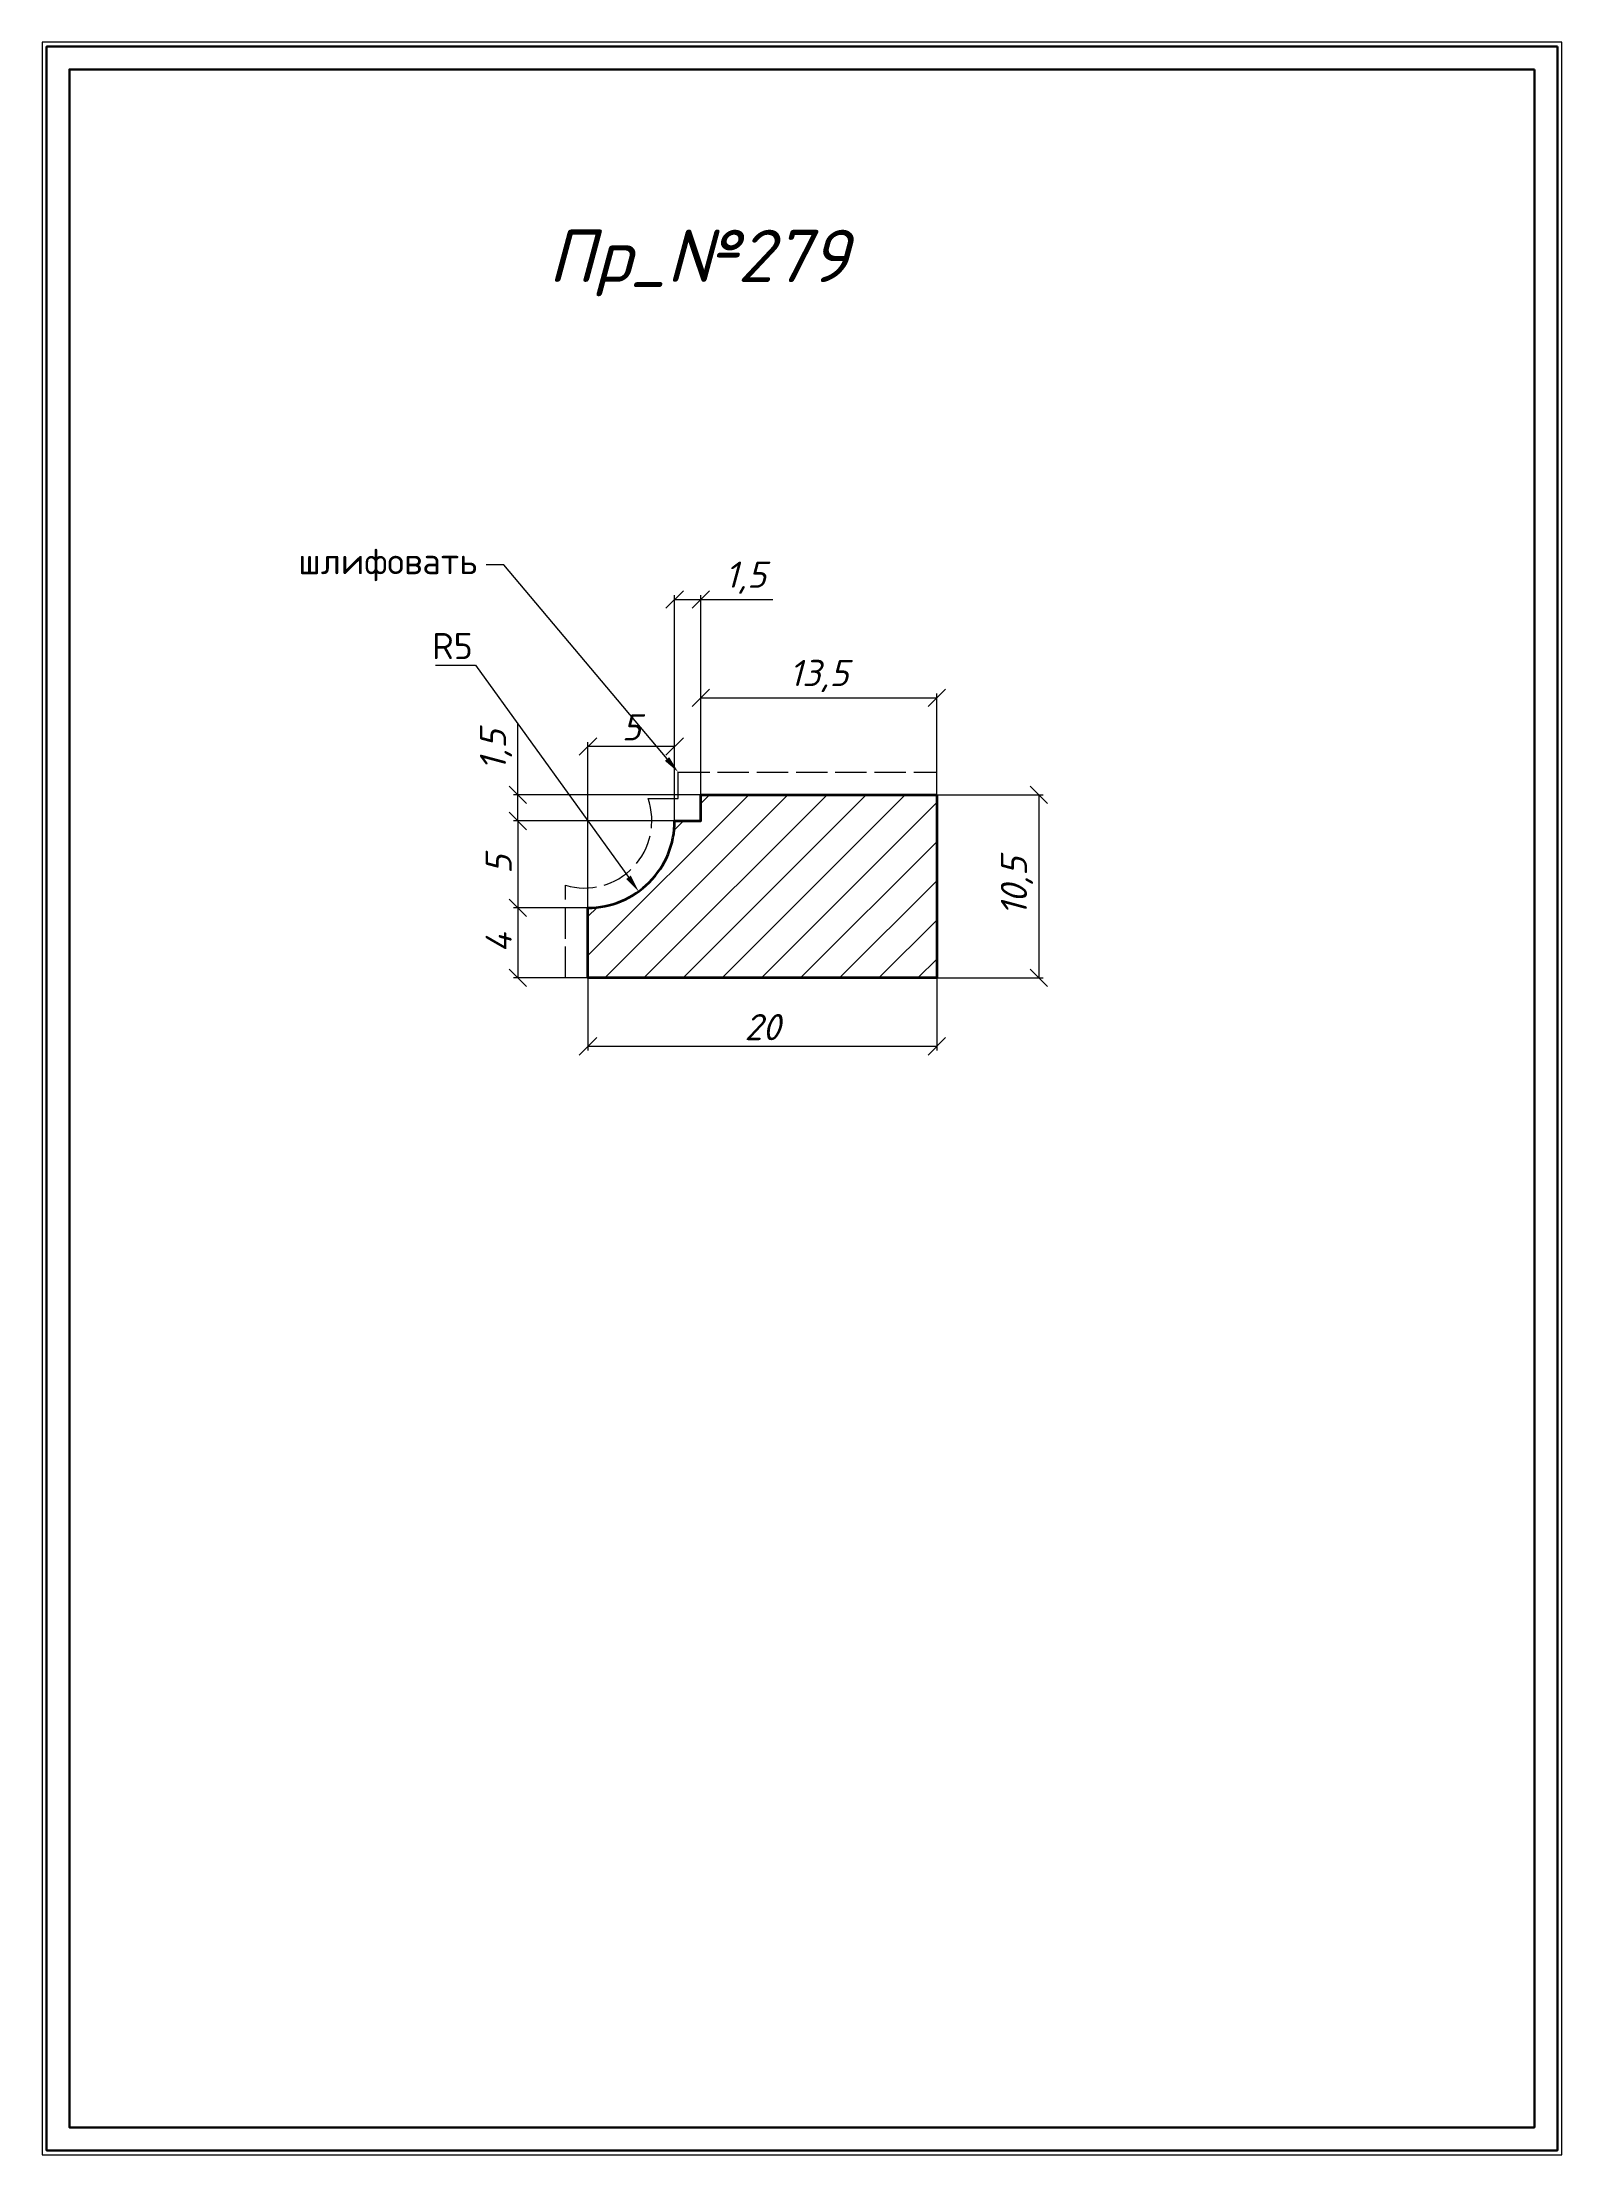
# Model space of a CAD drawing. Header units: millimetres. Extents: x 867 to 954, y -4179 to -4058.
import ezdxf
from ezdxf import colors
from ezdxf.entities.mleader import LeaderData, LeaderLine
from ezdxf.math import Vec2, Vec3

# ---------------------------------------------------------------- set-up
doc = ezdxf.new("R2010")
doc.units = ezdxf.units.MM
doc.linetypes.add('ACAD_ISO02W100', pattern=[15, 12, -3])
doc.layers.get('0').update_dxf_attribs({"lineweight": 13})
for name, color, linetype, lineweight in [('Пр_№279', 1, 'Continuous', 35), ('служебный слой ЛИНИИ ПУНКТИРНЫЕ', 7, 'ACAD_ISO02W100', 13), ('служебный слой НАДПИСИ', 7, 'Continuous', 13), ('служебный слой РАЗМЕРЫ', 7, 'Continuous', 9), ('служебный слой ШТАМП', 7, 'Continuous', 30), ('служебный слой ШТРИХОВКА', 7, 'Continuous', 5)]:
    doc.layers.add(name, color=color, linetype=linetype, lineweight=lineweight)
doc.styles.add('ЕСКД', font='isocpeur.ttf', dxfattribs={"oblique": 15})
doc.styles.add('ЕСКД профили размеры', font='isocpeur.ttf')
doc.styles.add('ЕСКД профили текст', font='isocpeur.ttf')
doc.dimstyles.new('ЕСКД', dxfattribs={"dimtxt": 3.5, "dimasz": 2.5, "dimexe": 0.25, "dimexo": 0, "dimgap": 0.35, "dimtad": 1, "dimdec": 1, "dimzin": 9, "dimtxsty": 'ЕСКД', "dimblk": 'OBLIQUE', "dimcen": 0, "dimclrd": 256, "dimclre": 256, "dimclrt": 256, "dimadec": 1, "dimazin": 0, "dimtfac": 1, "dimtdec": 1, "dimtmove": 0, "dimatfit": 3, "dimldrblk": 'DOTSMALL', "dimfxl": 1, "dimlwd": -1, "dimlwe": -1, "dimarcsym": 0})
doc.dimstyles.new('ЕСКД профили$4', dxfattribs={"dimtxt": 1.5, "dimasz": 1, "dimexe": 0.3, "dimexo": 0, "dimgap": 0.35, "dimtad": 1, "dimtoh": 1, "dimdec": 1, "dimzin": 9, "dimtxsty": 'ЕСКД профили размеры', "dimblk": 'OBLIQUE', "dimcen": 0, "dimse1": 1, "dimclrd": 256, "dimclre": 256, "dimclrt": 256, "dimadec": 1, "dimazin": 0, "dimtfac": 1, "dimtdec": 1, "dimtofl": 0, "dimtmove": 0, "dimatfit": 3, "dimldrblk": 'DOTSMALL', "dimfxl": 1, "dimlwd": -1, "dimlwe": -1, "dimarcsym": 2})

# ---------------------------------------------------------------- blocks, each defined once
blk = doc.blocks.new('_OBLIQUE')
at = {"color": 0, "linetype": 'ByBlock'}
blk.add_line((-0.5, -0.5), (0.5, 0.5), dxfattribs=at)
blk = doc.blocks.new('*D11')
at = {"layer": 'Defpoints', "color": 0, "transparency": 16777216}
for p in [(918.18, -4101.34), (918.18, -4111.84), (924.03, -4111.84)]:
    blk.add_point(p, dxfattribs=at)
at = {"layer": 'служебный слой РАЗМЕРЫ', "transparency": 16777216}
for p, q in [((918.18, -4101.34), (924.28, -4101.34)), ((924.03, -4101.34), (924.03, -4111.84)), ((918.18, -4111.84), (924.28, -4111.84))]:
    blk.add_line(p, q, dxfattribs=at)
for p, rotation in [((924.03, -4101.34), 90), ((924.03, -4111.84), 270)]:
    blk.add_blockref('_OBLIQUE', p, dxfattribs=dict(at, rotation=rotation))
at = {"layer": 'служебный слой РАЗМЕРЫ', "transparency": 16777216, "insert": (922.78, -4106.59), "char_height": 1.5, "attachment_point": 5, "rotation": 90, "style": 'ЕСКД'}
blk.add_mtext('10,5', dxfattribs=at)
blk = doc.blocks.new('_DotSmall')
at = {"color": 0, "linetype": 'ByBlock', "lineweight": -3, "const_width": 0.5}
blk.add_lwpolyline([(-0.0625, 0, 1), (0.0625, 0, 1)], format="xyb", close=True, dxfattribs=at)
blk = doc.blocks.new('*D9')
at = {"layer": 'Defpoints', "color": 0, "transparency": 16777216}
for p in [(918.18, -4095.78), (904.65, -4101.34), (918.18, -4101.34)]:
    blk.add_point(p, dxfattribs=at)
at = {"layer": 'служебный слой РАЗМЕРЫ', "transparency": 16777216}
for p, q in [((904.65, -4101.34), (904.65, -4095.53)), ((904.65, -4095.78), (918.18, -4095.78)), ((918.18, -4101.34), (918.18, -4095.53))]:
    blk.add_line(p, q, dxfattribs=at)
at = {"layer": 'служебный слой РАЗМЕРЫ', "transparency": 16777216, "rotation": 180}
blk.add_blockref('_OBLIQUE', (904.65, -4095.78), dxfattribs=at)
at = {"layer": 'служебный слой РАЗМЕРЫ', "transparency": 16777216}
blk.add_blockref('_OBLIQUE', (918.18, -4095.78), dxfattribs=at)
at = {"layer": 'служебный слой РАЗМЕРЫ', "transparency": 16777216, "insert": (911.42, -4094.53), "char_height": 1.5, "attachment_point": 5, "style": 'ЕСКД'}
blk.add_mtext('13,5', dxfattribs=at)
blk = doc.blocks.new('*D8')
at = {"layer": 'Defpoints', "color": 0, "transparency": 16777216}
for p in [(895.27, -4098.81), (898.18, -4102.84)]:
    blk.add_point(p, dxfattribs=at)
at = {"layer": 'служебный слой РАЗМЕРЫ', "transparency": 16777216}
for p, q in [((889.44, -4093.91), (891.74, -4093.91)), ((891.74, -4093.91), (900.5, -4106.07))]:
    blk.add_line(p, q, dxfattribs=at)
blk.add_solid([(900.64, -4105.97), (900.37, -4106.17), (901.09, -4106.88)], dxfattribs=at)
at = {"layer": 'служебный слой РАЗМЕРЫ', "transparency": 16777216, "insert": (890.41, -4092.81), "char_height": 1.5, "attachment_point": 5, "style": 'ЕСКД профили размеры'}
blk.add_mtext('R5', dxfattribs=at)
blk = doc.blocks.new('*D7')
at = {"layer": 'Defpoints', "color": 0, "transparency": 16777216}
for p in [(898.18, -4107.82), (894.16, -4111.84), (898.18, -4111.84)]:
    blk.add_point(p, dxfattribs=at)
at = {"layer": 'служебный слой РАЗМЕРЫ', "transparency": 16777216}
for p, q in [((898.18, -4107.82), (893.91, -4107.82)), ((894.16, -4107.82), (894.16, -4111.84)), ((898.18, -4111.84), (893.91, -4111.84))]:
    blk.add_line(p, q, dxfattribs=at)
for p, rotation in [((894.16, -4107.82), 90), ((894.16, -4111.84), 270)]:
    blk.add_blockref('_OBLIQUE', p, dxfattribs=dict(at, rotation=rotation))
at = {"layer": 'служебный слой РАЗМЕРЫ', "transparency": 16777216, "insert": (893.06, -4109.83), "char_height": 1.5, "attachment_point": 5, "rotation": 90, "style": 'ЕСКД'}
blk.add_mtext('4', dxfattribs=at)
blk = doc.blocks.new('*D6')
at = {"layer": 'Defpoints', "color": 0, "transparency": 16777216}
for p in [(903.15, -4102.84), (894.16, -4107.82), (898.18, -4107.82)]:
    blk.add_point(p, dxfattribs=at)
at = {"layer": 'служебный слой РАЗМЕРЫ', "transparency": 16777216}
for p, q in [((903.15, -4102.84), (893.91, -4102.84)), ((894.16, -4102.84), (894.16, -4107.82)), ((898.18, -4107.82), (893.91, -4107.82))]:
    blk.add_line(p, q, dxfattribs=at)
for p, rotation in [((894.16, -4102.84), 90), ((894.16, -4107.82), 270)]:
    blk.add_blockref('_OBLIQUE', p, dxfattribs=dict(at, rotation=rotation))
at = {"layer": 'служебный слой РАЗМЕРЫ', "transparency": 16777216, "insert": (893.06, -4105.33), "char_height": 1.5, "attachment_point": 5, "rotation": 90, "style": 'ЕСКД'}
blk.add_mtext('5', dxfattribs=at)
blk = doc.blocks.new('*D5')
at = {"layer": 'Defpoints', "color": 0, "transparency": 16777216}
for p in [(894.16, -4101.34), (904.65, -4101.34), (903.15, -4102.84)]:
    blk.add_point(p, dxfattribs=at)
at = {"layer": 'служебный слой РАЗМЕРЫ', "transparency": 16777216}
for p, q in [((894.16, -4101.34), (894.16, -4097.22)), ((904.65, -4101.34), (893.91, -4101.34)), ((894.16, -4102.84), (894.16, -4101.34)), ((903.15, -4102.84), (893.91, -4102.84))]:
    blk.add_line(p, q, dxfattribs=at)
for p, rotation in [((894.16, -4101.34), 90), ((894.16, -4102.84), 270)]:
    blk.add_blockref('_OBLIQUE', p, dxfattribs=dict(at, rotation=rotation))
at = {"layer": 'служебный слой РАЗМЕРЫ', "transparency": 16777216, "insert": (892.91, -4098.78), "char_height": 1.5, "attachment_point": 5, "rotation": 90, "style": 'ЕСКД'}
blk.add_mtext('1,5', dxfattribs=at)
blk = doc.blocks.new('*D4')
at = {"layer": 'Defpoints', "color": 0, "transparency": 16777216}
for p in [(898.18, -4098.57), (903.15, -4102.84), (898.18, -4107.82)]:
    blk.add_point(p, dxfattribs=at)
at = {"layer": 'служебный слой РАЗМЕРЫ', "transparency": 16777216}
for p, q in [((898.18, -4107.82), (898.18, -4098.32)), ((903.15, -4098.57), (898.18, -4098.57)), ((903.15, -4102.84), (903.15, -4098.32))]:
    blk.add_line(p, q, dxfattribs=at)
at = {"layer": 'служебный слой РАЗМЕРЫ', "transparency": 16777216, "rotation": 180}
blk.add_blockref('_OBLIQUE', (898.18, -4098.57), dxfattribs=at)
at = {"layer": 'служебный слой РАЗМЕРЫ', "transparency": 16777216}
blk.add_blockref('_OBLIQUE', (903.15, -4098.57), dxfattribs=at)
at = {"layer": 'служебный слой РАЗМЕРЫ', "transparency": 16777216, "insert": (900.67, -4097.47), "char_height": 1.5, "attachment_point": 5, "style": 'ЕСКД'}
blk.add_mtext('5', dxfattribs=at)
blk = doc.blocks.new('*D3')
at = {"layer": 'Defpoints', "color": 0, "transparency": 16777216}
for p in [(904.65, -4090.14), (904.65, -4101.34), (903.15, -4102.84)]:
    blk.add_point(p, dxfattribs=at)
at = {"layer": 'служебный слой РАЗМЕРЫ', "transparency": 16777216}
for p, q in [((903.15, -4102.84), (903.15, -4089.89)), ((903.15, -4090.14), (904.65, -4090.14)), ((904.65, -4101.34), (904.65, -4089.89)), ((904.65, -4090.14), (908.78, -4090.14))]:
    blk.add_line(p, q, dxfattribs=at)
at = {"layer": 'служебный слой РАЗМЕРЫ', "transparency": 16777216, "rotation": 180}
blk.add_blockref('_OBLIQUE', (903.15, -4090.14), dxfattribs=at)
at = {"layer": 'служебный слой РАЗМЕРЫ', "transparency": 16777216}
blk.add_blockref('_OBLIQUE', (904.65, -4090.14), dxfattribs=at)
at = {"layer": 'служебный слой РАЗМЕРЫ', "transparency": 16777216, "insert": (907.22, -4088.89), "char_height": 1.5, "attachment_point": 5, "style": 'ЕСКД'}
blk.add_mtext('1,5', dxfattribs=at)

msp = doc.modelspace()

# ---------------------------------------------------------------- hatches: boundary and pattern name
at = {"layer": 'служебный слой ШТРИХОВКА'}
h = msp.add_hatch(dxfattribs=at)
h.set_pattern_fill('ANSI31', color=256, scale=0.5, style=0)
h.paths.add_polyline_path([(904.65, -4101.34), (904.65, -4102.84), (903.15, -4102.84, -0.414214), (898.18, -4107.82), (898.18, -4111.84), (918.18, -4111.84), (918.18, -4101.34)])

# ---------------------------------------------------------------- linework, layer by layer
at = {"layer": 'Пр_№279'}
msp.add_lwpolyline([(918.18, -4101.34), (918.18, -4111.84), (898.18, -4111.84), (898.18, -4107.82, 0.414214), (903.15, -4102.84), (904.65, -4102.84), (904.65, -4101.34)], format="xyb", close=True, dxfattribs=at)
at = {"layer": 'служебный слой ЛИНИИ ПУНКТИРНЫЕ', "ltscale": 0.15}
msp.add_lwpolyline([(896.89, -4111.84), (896.89, -4106.53, 0.609868), (901.63, -4101.55), (903.36, -4101.55), (903.36, -4100.05), (918.18, -4100.05)], format="xyb", dxfattribs=at)
at = {"layer": 'служебный слой ШТАМП', "color": 6, "lineweight": 5, "ltscale": 100}
msp.add_lwpolyline([(954.02, -4058.19), (866.89, -4058.19), (866.89, -4179.32), (954.02, -4179.32)], close=True, dxfattribs=at)
at = {"layer": 'служебный слой ШТАМП', "ltscale": 100}
for points in [[(953.77, -4058.44), (867.14, -4058.44), (867.14, -4179.07), (953.77, -4179.07)], [(952.45, -4059.75), (868.45, -4059.75), (868.45, -4177.75), (952.45, -4177.75)]]:
    msp.add_lwpolyline(points, close=True, dxfattribs=at)

# ---------------------------------------------------------------- texts
at = {"layer": 'служебный слой НАДПИСИ', "style": 'ЕСКД', "oblique": 15}
msp.add_text('Пр_№279', height=3, dxfattribs=at).set_placement((895.9, -4071.94))

# ---------------------------------------------------------------- dimensions: what is measured, and where the dimension line sits
at = {"layer": 'служебный слой РАЗМЕРЫ'}
for base, p1, p2, picture, middle in [((904.65, -4090.14), (903.15, -4102.84), (904.65, -4101.34), '*D3', (907.22, -4088.89)), ((918.18, -4095.78), (904.65, -4101.34), (918.18, -4101.34), '*D9', (911.42, -4094.53)), ((898.18, -4098.57), (903.15, -4102.84), (898.18, -4107.82), '*D4', (900.67, -4097.47))]:
    dim = msp.add_linear_dim(base=base, p1=p1, p2=p2, dimstyle='ЕСКД', override={"dimtxt": 1.5, "dimasz": 1}, dxfattribs=at)
    dim.commit()
    dim.dimension.update_dxf_attribs({"geometry": picture, "text_midpoint": middle})
dim = msp.add_radius_dim(center=(898.18, -4102.84), mpoint=(895.27, -4098.81), dimstyle='ЕСКД профили$4', override={"dimsah": 1}, dxfattribs=at)
dim.commit()
dim.dimension.update_dxf_attribs({"geometry": '*D8', "text_midpoint": (890.41, -4093.91), "dimtype": 132})
for base, p1, p2, picture, middle in [((894.16, -4101.34), (903.15, -4102.84), (904.65, -4101.34), '*D5', (892.91, -4098.78)), ((924.03, -4111.84), (918.18, -4101.34), (918.18, -4111.84), '*D11', (922.78, -4106.59)), ((894.16, -4107.82), (903.15, -4102.84), (898.18, -4107.82), '*D6', (893.06, -4105.33)), ((894.16, -4111.84), (898.18, -4107.82), (898.18, -4111.84), '*D7', (893.06, -4109.83))]:
    dim = msp.add_linear_dim(base=base, p1=p1, p2=p2, angle=90, dimstyle='ЕСКД', override={"dimtxt": 1.5, "dimasz": 1}, dxfattribs=at)
    dim.commit()
    dim.dimension.update_dxf_attribs({"geometry": picture, "text_midpoint": middle})
msp.add_linear_dim(base=(918.18, -4115.76), p1=(898.18, -4111.84), p2=(918.18, -4111.84), dimstyle='ЕСКД', override={"dimtxt": 1.5, "dimasz": 1}, dxfattribs=at).render()

# ---------------------------------------------------------------- leaders
ml = msp.add_multileader_mtext('Standard', dxfattribs=at)
ml.set_content('\\A1;шлифовать', color=256, style='ЕСКД профили текст')
ml.set_leader_properties(color=256, linetype='ByLayer', lineweight=-1)
ml.build(insert=Vec2(0, 0))
ml.multileader.update_dxf_attribs({"dogleg_length": 1, "arrow_head_size": 1})
ctx = ml.context
ctx.base_point, ctx.char_height, ctx.arrow_head_size, ctx.landing_gap_size, ctx.plane_origin = Vec3(881.15, -4088.16), 1.5, 1, 0.5, Vec3(901.12, -4075)
ctx.text_align_type = 2
notes = []
notes.append((ctx, [(0, (1, 1, 0), (893.35, -4088.16), (-1, 0), 1, [(0, [(903.36, -4100.05)], 0, [])])]))
ctx.mtext.insert, ctx.mtext.alignment, ctx.mtext.flow_direction = Vec3(891.85, -4087.19), 3, 5
for ctx, leaders in notes:
    for number, flags, end, landing, length, lines in leaders:
        leader = LeaderData()
        leader.index, (leader.has_last_leader_line, leader.has_dogleg_vector, leader.attachment_direction) = number, flags
        leader.last_leader_point, leader.dogleg_vector, leader.dogleg_length = Vec3(end), Vec3(landing), length
        for number, points, colour, breaks in lines:
            line = LeaderLine()
            line.index, line.vertices, line.color, line.breaks = number, Vec3.list(points), colors.encode_raw_color(colour), breaks
            leader.lines.append(line)
        ctx.leaders.append(leader)

doc.saveas('drawing.dxf')
